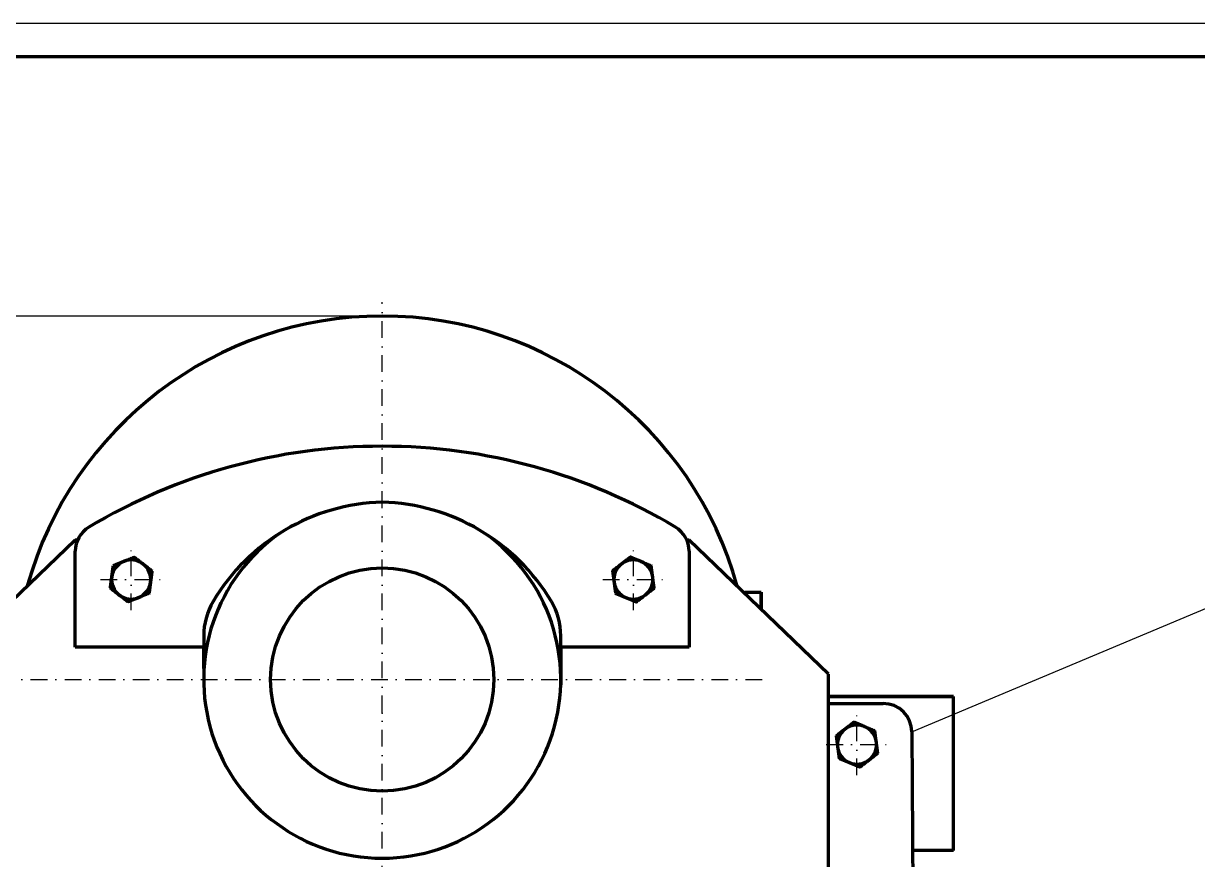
# Model space of a CAD drawing. Header units: inches. Extents: x -122986 to 27550, y -4965 to 6170.
# Drawn here: x 2784.7 to 2995.1, y 1090.5 to 1240.2 of the extents above; entities that cross this region are included whole.
import ezdxf

# ---------------------------------------------------------------- set-up
doc = ezdxf.new("R2010")
doc.units = ezdxf.units.IN
doc.header["$LTSCALE"] = 2
doc.header["$MEASUREMENT"] = 0
doc.linetypes.add('DASHDOT', pattern=[1, 0.5, -0.25, 0, -0.25])
for name, color, linetype, lineweight in [('1 mãnh', 7, 'Continuous', 5), ('1 Đường Tâm', 50, 'DASHDOT', 9), ('1 Đậm', 7, 'Continuous', 50)]:
    doc.layers.add(name, color=color, linetype=linetype, lineweight=lineweight)
doc.styles.add('tinh', font='arial.ttf')
doc.dimstyles.new('Tịnh', dxfattribs={"dimtxt": 0.3, "dimasz": 1.5, "dimexe": 1, "dimexo": 0.0625, "dimgap": 0.4, "dimtad": 1, "dimtoh": 1, "dimzin": 0, "dimdsep": 46, "dimtxsty": 'tinh', "dimcen": 0.09, "dimclrd": 256, "dimclre": 256, "dimclrt": 4, "dimadec": 0, "dimazin": 0, "dimtfac": 1, "dimtofl": 0, "dimtmove": 0, "dimatfit": 3, "dimfxl": 1, "dimtfillclr": 4, "dimtolj": 1, "dimtzin": 0, "dimlwd": -1, "dimlwe": -1, "dimarcsym": 0})

# ---------------------------------------------------------------- blocks, each defined once
blk = doc.blocks.new('*D224')
at = {"layer": '1 mãnh', "ltscale": 15, "transparency": 16777216}
for p, q in [((2848.91, 1187.81), (2692.15, 1187.81)), ((2693.15, 1182.81), (2693.15, 922.68)), ((2720.09, 917.68), (2692.15, 917.68))]:
    blk.add_line(p, q, dxfattribs=at)
for points in [[(2692.32, 1182.81), (2693.99, 1182.81), (2693.15, 1187.81)], [(2692.32, 922.68), (2693.99, 922.68), (2693.15, 917.68)]]:
    blk.add_solid(points, dxfattribs=at)
at = {"layer": 'Defpoints', "color": 0, "ltscale": 15, "transparency": 16777216}
for p in [(2848.97, 1187.81), (2693.15, 917.68), (2720.15, 917.68)]:
    blk.add_point(p, dxfattribs=at)
at = {"layer": '1 mãnh', "color": 4, "ltscale": 15, "transparency": 16777216, "insert": (2689.1, 1050.68), "char_height": 3, "attachment_point": 5, "rotation": 90, "style": 'tinh'}
blk.add_mtext('\\A1;{\\H1.6667x;270}', dxfattribs=at)

msp = doc.modelspace()

# ---------------------------------------------------------------- linework, layer by layer
at = {"layer": '1 mãnh', "lineweight": 13, "ltscale": 15}
msp.add_line((2943.885, 1113.316), (3067.291, 1165.222), dxfattribs=at)
at = {"layer": '1 mãnh', "ltscale": 15}
msp.add_line((2848.974, 1122.691), (2848.974, 1122.691), dxfattribs=at)
msp.add_lwpolyline([(2096.626, 399.211), (3285.626, 399.211), (3285.626, 1240.211), (2096.626, 1240.211)], close=True, dxfattribs=at)
at = {"layer": '1 Đường Tâm', "lineweight": 9, "ltscale": 3}
for p, q in [((2848.974, 927.713), (2848.974, 1190.285)), ((2803.981, 1135.112), (2803.981, 1146.112)), ((2893.98, 1135.112), (2893.98, 1146.112)), ((2798.481, 1140.612), (2809.481, 1140.612)), ((2888.48, 1140.612), (2899.48, 1140.612)), ((2779.868, 1122.691), (2918.08, 1122.691)), ((2934.056, 1105.543), (2934.056, 1116.543)), ((2928.556, 1111.043), (2939.556, 1111.043))]:
    msp.add_line(p, q, dxfattribs=at)
msp.add_point((2848.974, 1116.679), dxfattribs=at)
msp.add_point((2848.974, 1116.679), dxfattribs=at)
at = {"layer": '1 Đậm', "lineweight": 50}
for p, q in [((2793.974, 1147.679), (2768.974, 1123.679)), ((2794.386, 1147.679), (2793.974, 1147.679)), ((2903.974, 1147.679), (2903.562, 1147.679)), ((2928.974, 1123.679), (2903.974, 1147.679)), ((2793.974, 1128.481), (2793.974, 1145.691)), ((2903.974, 1145.691), (2903.974, 1128.481)), ((2913.95, 1138.346), (2916.904, 1138.346)), ((2913.95, 1138.102), (2913.95, 1138.346)), ((2916.904, 1138.346), (2916.904, 1135.266)), ((2916.904, 1135.266), (2916.904, 1138.346)), ((2816.974, 1130.527), (2816.974, 1128.481)), ((2880.974, 1128.481), (2880.974, 1130.527)), ((2816.974, 1128.481), (2793.974, 1128.481)), ((2816.974, 1124.691), (2816.974, 1128.481)), ((2880.974, 1128.481), (2880.974, 1124.691)), ((2903.974, 1128.481), (2880.974, 1128.481)), ((2928.974, 1007.679), (2928.974, 1123.679)), ((2928.974, 1119.634), (2951.374, 1119.634)), ((2951.374, 1119.634), (2928.974, 1119.634)), ((2951.374, 1092.058), (2951.374, 1119.634)), ((2951.374, 1092.058), (2951.374, 1119.634)), ((2928.974, 1118.414), (2938.753, 1118.414)), ((2943.885, 1113.316), (2944.291, 1057.858)), ((2951.374, 1092.058), (2944.041, 1092.054))]:
    msp.add_line(p, q, dxfattribs=at)
at = {"layer": '1 Đậm', "ltscale": 15}
for p, q in [((2816.974, 1124.691), (2816.974, 1121.749)), ((2880.974, 1124.691), (2880.974, 1121.749))]:
    msp.add_line(p, q, dxfattribs=at)
at = {"layer": '1 Đậm', "ltscale": 0.2}
msp.add_lwpolyline([(2122.626, 404.211), (3280.626, 404.211), (3280.626, 1234.211), (2122.626, 1234.211)], close=True, dxfattribs=at)
at = {"layer": '1 Đậm', "lineweight": 50}
for points in [[(2802.644, 1143.847), (2802.682, 1143.862), (2802.72, 1143.878), (2802.758, 1143.893), (2802.796, 1143.909), (2802.834, 1143.925), (2802.871, 1143.94), (2802.909, 1143.956), (2802.947, 1143.971), (2802.985, 1143.987), (2803.022, 1144.003), (2803.06, 1144.018), (2803.098, 1144.034), (2803.135, 1144.049), (2803.173, 1144.065), (2803.21, 1144.08), (2803.248, 1144.096), (2803.286, 1144.111), (2803.323, 1144.127), (2803.361, 1144.142), (2803.398, 1144.158), (2803.436, 1144.173), (2803.473, 1144.189), (2803.511, 1144.204), (2803.548, 1144.22), (2803.585, 1144.235), (2803.623, 1144.251), (2803.66, 1144.266), (2803.698, 1144.282), (2803.735, 1144.297), (2803.772, 1144.312), (2803.81, 1144.328), (2803.847, 1144.343), (2803.884, 1144.359), (2803.922, 1144.374), (2803.959, 1144.39), (2803.996, 1144.405), (2804.033, 1144.42), (2804.07, 1144.436), (2804.108, 1144.451), (2804.145, 1144.466), (2804.182, 1144.482), (2804.219, 1144.497), (2804.256, 1144.512), (2804.292, 1144.527), (2804.329, 1144.543), (2804.366, 1144.558), (2804.402, 1144.573), (2804.439, 1144.588), (2804.476, 1144.603), (2804.512, 1144.618)], [(2804.512, 1144.618), (2804.544, 1144.594), (2804.575, 1144.57), (2804.606, 1144.546), (2804.638, 1144.521), (2804.67, 1144.497), (2804.701, 1144.473), (2804.733, 1144.449), (2804.764, 1144.424), (2804.796, 1144.4), (2804.828, 1144.376), (2804.859, 1144.351), (2804.891, 1144.327), (2804.923, 1144.303), (2804.954, 1144.278), (2804.986, 1144.254), (2805.018, 1144.229), (2805.05, 1144.205), (2805.081, 1144.18), (2805.113, 1144.156), (2805.145, 1144.131), (2805.177, 1144.107), (2805.209, 1144.082), (2805.241, 1144.058), (2805.273, 1144.033), (2805.305, 1144.009), (2805.337, 1143.984), (2805.369, 1143.959), (2805.401, 1143.935), (2805.433, 1143.91), (2805.465, 1143.885), (2805.497, 1143.861), (2805.53, 1143.836), (2805.562, 1143.811), (2805.594, 1143.786), (2805.626, 1143.762), (2805.659, 1143.737), (2805.691, 1143.712), (2805.723, 1143.687), (2805.756, 1143.662), (2805.788, 1143.637), (2805.821, 1143.612), (2805.853, 1143.587), (2805.886, 1143.562), (2805.918, 1143.537), (2805.951, 1143.512), (2805.983, 1143.487), (2806.016, 1143.462), (2806.049, 1143.437), (2806.081, 1143.412), (2806.114, 1143.387)], [(2893.449, 1144.618), (2893.417, 1144.594), (2893.386, 1144.57), (2893.354, 1144.546), (2893.323, 1144.521), (2893.291, 1144.497), (2893.26, 1144.473), (2893.228, 1144.449), (2893.197, 1144.424), (2893.165, 1144.4), (2893.133, 1144.376), (2893.102, 1144.351), (2893.07, 1144.327), (2893.038, 1144.303), (2893.007, 1144.278), (2892.975, 1144.254), (2892.943, 1144.229), (2892.911, 1144.205), (2892.879, 1144.18), (2892.848, 1144.156), (2892.816, 1144.131), (2892.784, 1144.107), (2892.752, 1144.082), (2892.72, 1144.058), (2892.688, 1144.033), (2892.656, 1144.009), (2892.624, 1143.984), (2892.592, 1143.959), (2892.56, 1143.935), (2892.528, 1143.91), (2892.496, 1143.885), (2892.463, 1143.861), (2892.431, 1143.836), (2892.399, 1143.811), (2892.367, 1143.786), (2892.334, 1143.762), (2892.302, 1143.737), (2892.27, 1143.712), (2892.237, 1143.687), (2892.205, 1143.662), (2892.173, 1143.637), (2892.14, 1143.612), (2892.108, 1143.587), (2892.075, 1143.562), (2892.043, 1143.537), (2892.01, 1143.512), (2891.977, 1143.487), (2891.945, 1143.462), (2891.912, 1143.437), (2891.879, 1143.412), (2891.847, 1143.387)], [(2895.316, 1143.847), (2895.278, 1143.862), (2895.241, 1143.878), (2895.203, 1143.893), (2895.165, 1143.909), (2895.127, 1143.925), (2895.089, 1143.94), (2895.052, 1143.956), (2895.014, 1143.971), (2894.976, 1143.987), (2894.939, 1144.003), (2894.901, 1144.018), (2894.863, 1144.034), (2894.826, 1144.049), (2894.788, 1144.065), (2894.75, 1144.08), (2894.713, 1144.096), (2894.675, 1144.111), (2894.638, 1144.127), (2894.6, 1144.142), (2894.563, 1144.158), (2894.525, 1144.173), (2894.488, 1144.189), (2894.45, 1144.204), (2894.413, 1144.22), (2894.375, 1144.235), (2894.338, 1144.251), (2894.301, 1144.266), (2894.263, 1144.282), (2894.226, 1144.297), (2894.189, 1144.312), (2894.151, 1144.328), (2894.114, 1144.343), (2894.077, 1144.359), (2894.039, 1144.374), (2894.002, 1144.39), (2893.965, 1144.405), (2893.928, 1144.42), (2893.89, 1144.436), (2893.853, 1144.451), (2893.816, 1144.466), (2893.779, 1144.482), (2893.742, 1144.497), (2893.705, 1144.512), (2893.668, 1144.527), (2893.632, 1144.543), (2893.595, 1144.558), (2893.558, 1144.573), (2893.522, 1144.588), (2893.485, 1144.603), (2893.449, 1144.618)], [(2800.511, 1141.072), (2800.517, 1141.113), (2800.522, 1141.153), (2800.528, 1141.194), (2800.533, 1141.235), (2800.538, 1141.276), (2800.544, 1141.317), (2800.549, 1141.358), (2800.555, 1141.399), (2800.56, 1141.439), (2800.565, 1141.48), (2800.571, 1141.521), (2800.576, 1141.561), (2800.582, 1141.602), (2800.587, 1141.642), (2800.592, 1141.683), (2800.598, 1141.723), (2800.603, 1141.763), (2800.608, 1141.804), (2800.614, 1141.844), (2800.619, 1141.884), (2800.624, 1141.924), (2800.63, 1141.965), (2800.635, 1142.005), (2800.64, 1142.045), (2800.646, 1142.085), (2800.651, 1142.125), (2800.656, 1142.165), (2800.662, 1142.205), (2800.667, 1142.245), (2800.672, 1142.285), (2800.677, 1142.324), (2800.683, 1142.364), (2800.688, 1142.404), (2800.693, 1142.444), (2800.698, 1142.483), (2800.704, 1142.523), (2800.709, 1142.563), (2800.714, 1142.602), (2800.719, 1142.642), (2800.725, 1142.681), (2800.73, 1142.721), (2800.735, 1142.76), (2800.74, 1142.8), (2800.746, 1142.839), (2800.751, 1142.878), (2800.756, 1142.918), (2800.761, 1142.957), (2800.766, 1142.996), (2800.772, 1143.036), (2800.777, 1143.075)], [(2802.644, 1143.847), (2802.607, 1143.831), (2802.569, 1143.815), (2802.531, 1143.8), (2802.493, 1143.784), (2802.455, 1143.768), (2802.417, 1143.752), (2802.379, 1143.737), (2802.341, 1143.721), (2802.303, 1143.705), (2802.265, 1143.69), (2802.226, 1143.674), (2802.188, 1143.658), (2802.15, 1143.642), (2802.112, 1143.627), (2802.074, 1143.611), (2802.036, 1143.595), (2801.998, 1143.579), (2801.96, 1143.564), (2801.922, 1143.548), (2801.885, 1143.533), (2801.847, 1143.517), (2801.809, 1143.501), (2801.772, 1143.486), (2801.734, 1143.47), (2801.697, 1143.455), (2801.659, 1143.439), (2801.622, 1143.424), (2801.585, 1143.409), (2801.547, 1143.393), (2801.51, 1143.378), (2801.473, 1143.363), (2801.436, 1143.347), (2801.399, 1143.332), (2801.362, 1143.317), (2801.325, 1143.301), (2801.288, 1143.286), (2801.251, 1143.271), (2801.215, 1143.256), (2801.178, 1143.241), (2801.141, 1143.225), (2801.105, 1143.21), (2801.068, 1143.195), (2801.031, 1143.18), (2800.995, 1143.165), (2800.959, 1143.15), (2800.922, 1143.135), (2800.886, 1143.12), (2800.849, 1143.105), (2800.813, 1143.09), (2800.777, 1143.075)], [(2806.114, 1143.387), (2806.147, 1143.361), (2806.179, 1143.336), (2806.212, 1143.311), (2806.245, 1143.286), (2806.278, 1143.261), (2806.31, 1143.236), (2806.343, 1143.211), (2806.375, 1143.186), (2806.408, 1143.161), (2806.441, 1143.136), (2806.473, 1143.111), (2806.506, 1143.086), (2806.538, 1143.061), (2806.57, 1143.036), (2806.603, 1143.011), (2806.635, 1142.986), (2806.667, 1142.961), (2806.7, 1142.936), (2806.732, 1142.912), (2806.764, 1142.887), (2806.796, 1142.862), (2806.828, 1142.838), (2806.86, 1142.813), (2806.892, 1142.788), (2806.844, 1142.825), (2806.956, 1142.739), (2806.988, 1142.714), (2807.02, 1142.69), (2807.052, 1142.665), (2807.084, 1142.641), (2807.116, 1142.616), (2807.148, 1142.592), (2807.18, 1142.567), (2807.211, 1142.543), (2807.243, 1142.519), (2807.275, 1142.494), (2807.306, 1142.47), (2807.338, 1142.446), (2807.37, 1142.421), (2807.401, 1142.397), (2807.433, 1142.373), (2807.464, 1142.348), (2807.496, 1142.324), (2807.528, 1142.3), (2807.559, 1142.276), (2807.59, 1142.252), (2807.622, 1142.227), (2807.653, 1142.203), (2807.685, 1142.179), (2807.716, 1142.155)], [(2891.847, 1143.387), (2891.814, 1143.361), (2891.781, 1143.336), (2891.749, 1143.311), (2891.716, 1143.286), (2891.683, 1143.261), (2891.651, 1143.236), (2891.618, 1143.211), (2891.585, 1143.186), (2891.553, 1143.161), (2891.52, 1143.136), (2891.488, 1143.111), (2891.455, 1143.086), (2891.423, 1143.061), (2891.39, 1143.036), (2891.358, 1143.011), (2891.326, 1142.986), (2891.294, 1142.961), (2891.261, 1142.936), (2891.229, 1142.912), (2891.197, 1142.887), (2891.165, 1142.862), (2891.133, 1142.838), (2891.101, 1142.813), (2891.068, 1142.788), (2891.117, 1142.825), (2891.004, 1142.739), (2890.972, 1142.714), (2890.941, 1142.69), (2890.909, 1142.665), (2890.877, 1142.641), (2890.845, 1142.616), (2890.813, 1142.592), (2890.781, 1142.567), (2890.75, 1142.543), (2890.718, 1142.519), (2890.686, 1142.494), (2890.654, 1142.47), (2890.623, 1142.446), (2890.591, 1142.421), (2890.559, 1142.397), (2890.528, 1142.373), (2890.496, 1142.348), (2890.465, 1142.324), (2890.433, 1142.3), (2890.402, 1142.276), (2890.37, 1142.252), (2890.339, 1142.227), (2890.307, 1142.203), (2890.276, 1142.179), (2890.245, 1142.155)], [(2895.316, 1143.847), (2895.354, 1143.831), (2895.392, 1143.815), (2895.43, 1143.8), (2895.468, 1143.784), (2895.506, 1143.768), (2895.544, 1143.752), (2895.582, 1143.737), (2895.62, 1143.721), (2895.658, 1143.705), (2895.696, 1143.69), (2895.734, 1143.674), (2895.772, 1143.658), (2895.811, 1143.642), (2895.849, 1143.627), (2895.887, 1143.611), (2895.925, 1143.595), (2895.963, 1143.579), (2896.001, 1143.564), (2896.038, 1143.548), (2896.076, 1143.533), (2896.114, 1143.517), (2896.152, 1143.501), (2896.189, 1143.486), (2896.227, 1143.47), (2896.264, 1143.455), (2896.302, 1143.439), (2896.339, 1143.424), (2896.376, 1143.409), (2896.413, 1143.393), (2896.451, 1143.378), (2896.488, 1143.363), (2896.525, 1143.347), (2896.562, 1143.332), (2896.599, 1143.317), (2896.636, 1143.301), (2896.673, 1143.286), (2896.709, 1143.271), (2896.746, 1143.256), (2896.783, 1143.241), (2896.82, 1143.225), (2896.856, 1143.21), (2896.893, 1143.195), (2896.929, 1143.18), (2896.966, 1143.165), (2897.002, 1143.15), (2897.039, 1143.135), (2897.075, 1143.12), (2897.111, 1143.105), (2897.148, 1143.09), (2897.184, 1143.075)], [(2897.45, 1141.072), (2897.444, 1141.113), (2897.439, 1141.153), (2897.433, 1141.194), (2897.428, 1141.235), (2897.422, 1141.276), (2897.417, 1141.317), (2897.412, 1141.358), (2897.406, 1141.399), (2897.401, 1141.439), (2897.395, 1141.48), (2897.39, 1141.521), (2897.385, 1141.561), (2897.379, 1141.602), (2897.374, 1141.642), (2897.369, 1141.683), (2897.363, 1141.723), (2897.358, 1141.763), (2897.352, 1141.804), (2897.347, 1141.844), (2897.342, 1141.884), (2897.336, 1141.924), (2897.331, 1141.965), (2897.326, 1142.005), (2897.321, 1142.045), (2897.315, 1142.085), (2897.31, 1142.125), (2897.305, 1142.165), (2897.299, 1142.205), (2897.294, 1142.245), (2897.289, 1142.285), (2897.283, 1142.324), (2897.278, 1142.364), (2897.273, 1142.404), (2897.268, 1142.444), (2897.262, 1142.483), (2897.257, 1142.523), (2897.252, 1142.563), (2897.247, 1142.602), (2897.241, 1142.642), (2897.236, 1142.681), (2897.231, 1142.721), (2897.226, 1142.76), (2897.22, 1142.8), (2897.215, 1142.839), (2897.21, 1142.878), (2897.205, 1142.918), (2897.2, 1142.957), (2897.194, 1142.996), (2897.189, 1143.036), (2897.184, 1143.075)], [(2800.246, 1139.068), (2800.251, 1139.108), (2800.256, 1139.147), (2800.261, 1139.187), (2800.267, 1139.226), (2800.272, 1139.265), (2800.277, 1139.305), (2800.282, 1139.344), (2800.288, 1139.384), (2800.293, 1139.423), (2800.298, 1139.463), (2800.303, 1139.503), (2800.309, 1139.542), (2800.314, 1139.582), (2800.319, 1139.621), (2800.324, 1139.661), (2800.33, 1139.701), (2800.335, 1139.741), (2800.34, 1139.78), (2800.345, 1139.82), (2800.351, 1139.86), (2800.356, 1139.9), (2800.361, 1139.94), (2800.367, 1139.98), (2800.372, 1140.02), (2800.377, 1140.06), (2800.382, 1140.1), (2800.388, 1140.14), (2800.393, 1140.18), (2800.398, 1140.22), (2800.404, 1140.26), (2800.409, 1140.301), (2800.414, 1140.341), (2800.42, 1140.381), (2800.425, 1140.421), (2800.43, 1140.462), (2800.436, 1140.502), (2800.441, 1140.543), (2800.447, 1140.583), (2800.452, 1140.624), (2800.457, 1140.664), (2800.463, 1140.705), (2800.468, 1140.745), (2800.473, 1140.786), (2800.479, 1140.827), (2800.484, 1140.867), (2800.49, 1140.908), (2800.495, 1140.949), (2800.5, 1140.99), (2800.506, 1141.031), (2800.511, 1141.072)], [(2807.716, 1142.155), (2807.711, 1142.116), (2807.706, 1142.076), (2807.7, 1142.037), (2807.695, 1141.997), (2807.69, 1141.958), (2807.685, 1141.919), (2807.68, 1141.879), (2807.674, 1141.84), (2807.669, 1141.8), (2807.664, 1141.76), (2807.659, 1141.721), (2807.653, 1141.681), (2807.648, 1141.642), (2807.643, 1141.602), (2807.638, 1141.562), (2807.632, 1141.523), (2807.627, 1141.483), (2807.622, 1141.443), (2807.616, 1141.403), (2807.611, 1141.363), (2807.606, 1141.323), (2807.601, 1141.284), (2807.595, 1141.244), (2807.59, 1141.204), (2807.585, 1141.164), (2807.579, 1141.124), (2807.574, 1141.083), (2807.569, 1141.043), (2807.563, 1141.003), (2807.558, 1140.963), (2807.553, 1140.923), (2807.547, 1140.883), (2807.542, 1140.842), (2807.537, 1140.802), (2807.531, 1140.762), (2807.526, 1140.721), (2807.521, 1140.681), (2807.515, 1140.64), (2807.51, 1140.6), (2807.505, 1140.559), (2807.499, 1140.519), (2807.494, 1140.478), (2807.488, 1140.437), (2807.483, 1140.397), (2807.478, 1140.356), (2807.472, 1140.315), (2807.467, 1140.274), (2807.461, 1140.234), (2807.456, 1140.193), (2807.451, 1140.152)], [(2890.245, 1142.155), (2890.25, 1142.116), (2890.255, 1142.076), (2890.26, 1142.037), (2890.266, 1141.997), (2890.271, 1141.958), (2890.276, 1141.919), (2890.281, 1141.879), (2890.286, 1141.84), (2890.292, 1141.8), (2890.297, 1141.76), (2890.302, 1141.721), (2890.307, 1141.681), (2890.313, 1141.642), (2890.318, 1141.602), (2890.323, 1141.562), (2890.328, 1141.523), (2890.334, 1141.483), (2890.339, 1141.443), (2890.344, 1141.403), (2890.35, 1141.363), (2890.355, 1141.323), (2890.36, 1141.284), (2890.365, 1141.244), (2890.371, 1141.204), (2890.376, 1141.164), (2890.381, 1141.124), (2890.387, 1141.083), (2890.392, 1141.043), (2890.397, 1141.003), (2890.403, 1140.963), (2890.408, 1140.923), (2890.413, 1140.883), (2890.419, 1140.842), (2890.424, 1140.802), (2890.429, 1140.762), (2890.435, 1140.721), (2890.44, 1140.681), (2890.445, 1140.64), (2890.451, 1140.6), (2890.456, 1140.559), (2890.462, 1140.519), (2890.467, 1140.478), (2890.472, 1140.437), (2890.478, 1140.397), (2890.483, 1140.356), (2890.489, 1140.315), (2890.494, 1140.274), (2890.499, 1140.234), (2890.505, 1140.193), (2890.51, 1140.152)], [(2897.715, 1139.068), (2897.71, 1139.108), (2897.705, 1139.147), (2897.699, 1139.187), (2897.694, 1139.226), (2897.689, 1139.265), (2897.684, 1139.305), (2897.679, 1139.344), (2897.673, 1139.384), (2897.668, 1139.423), (2897.663, 1139.463), (2897.658, 1139.503), (2897.652, 1139.542), (2897.647, 1139.582), (2897.642, 1139.621), (2897.637, 1139.661), (2897.631, 1139.701), (2897.626, 1139.741), (2897.621, 1139.78), (2897.615, 1139.82), (2897.61, 1139.86), (2897.605, 1139.9), (2897.6, 1139.94), (2897.594, 1139.98), (2897.589, 1140.02), (2897.584, 1140.06), (2897.578, 1140.1), (2897.573, 1140.14), (2897.568, 1140.18), (2897.562, 1140.22), (2897.557, 1140.26), (2897.552, 1140.301), (2897.546, 1140.341), (2897.541, 1140.381), (2897.536, 1140.421), (2897.53, 1140.462), (2897.525, 1140.502), (2897.52, 1140.543), (2897.514, 1140.583), (2897.509, 1140.624), (2897.504, 1140.664), (2897.498, 1140.705), (2897.493, 1140.745), (2897.487, 1140.786), (2897.482, 1140.827), (2897.477, 1140.867), (2897.471, 1140.908), (2897.466, 1140.949), (2897.46, 1140.99), (2897.455, 1141.031), (2897.45, 1141.072)], [(2801.848, 1137.837), (2801.815, 1137.862), (2801.782, 1137.887), (2801.75, 1137.912), (2801.717, 1137.937), (2801.684, 1137.963), (2801.652, 1137.988), (2801.619, 1138.013), (2801.586, 1138.038), (2801.554, 1138.063), (2801.521, 1138.088), (2801.489, 1138.113), (2801.456, 1138.138), (2801.424, 1138.163), (2801.392, 1138.188), (2801.359, 1138.212), (2801.327, 1138.237), (2801.295, 1138.262), (2801.262, 1138.287), (2801.23, 1138.312), (2801.198, 1138.336), (2801.166, 1138.361), (2801.134, 1138.386), (2801.102, 1138.411), (2801.07, 1138.435), (2801.038, 1138.46), (2801.006, 1138.484), (2800.974, 1138.509), (2800.942, 1138.534), (2800.91, 1138.558), (2800.878, 1138.583), (2800.846, 1138.607), (2800.814, 1138.632), (2800.782, 1138.656), (2800.751, 1138.68), (2800.719, 1138.705), (2800.687, 1138.729), (2800.655, 1138.754), (2800.624, 1138.778), (2800.592, 1138.802), (2800.561, 1138.826), (2800.529, 1138.851), (2800.497, 1138.875), (2800.466, 1138.899), (2800.434, 1138.923), (2800.403, 1138.948), (2800.371, 1138.972), (2800.34, 1138.996), (2800.309, 1139.02), (2800.277, 1139.044), (2800.246, 1139.068)], [(2807.451, 1140.152), (2807.445, 1140.111), (2807.44, 1140.07), (2807.434, 1140.029), (2807.429, 1139.988), (2807.423, 1139.947), (2807.418, 1139.906), (2807.413, 1139.866), (2807.407, 1139.825), (2807.402, 1139.784), (2807.396, 1139.744), (2807.391, 1139.703), (2807.386, 1139.662), (2807.38, 1139.622), (2807.375, 1139.581), (2807.37, 1139.541), (2807.364, 1139.5), (2807.359, 1139.46), (2807.354, 1139.42), (2807.348, 1139.379), (2807.343, 1139.339), (2807.338, 1139.299), (2807.332, 1139.259), (2807.327, 1139.219), (2807.322, 1139.179), (2807.316, 1139.139), (2807.311, 1139.099), (2807.306, 1139.059), (2807.3, 1139.019), (2807.295, 1138.979), (2807.29, 1138.939), (2807.285, 1138.899), (2807.279, 1138.859), (2807.274, 1138.82), (2807.269, 1138.78), (2807.263, 1138.74), (2807.258, 1138.7), (2807.253, 1138.661), (2807.248, 1138.621), (2807.242, 1138.582), (2807.237, 1138.542), (2807.232, 1138.503), (2807.227, 1138.463), (2807.221, 1138.424), (2807.216, 1138.384), (2807.211, 1138.345), (2807.206, 1138.306), (2807.201, 1138.266), (2807.195, 1138.227), (2807.19, 1138.188), (2807.185, 1138.149)], [(2890.51, 1140.152), (2890.516, 1140.111), (2890.521, 1140.07), (2890.526, 1140.029), (2890.532, 1139.988), (2890.537, 1139.947), (2890.543, 1139.906), (2890.548, 1139.866), (2890.554, 1139.825), (2890.559, 1139.784), (2890.564, 1139.744), (2890.57, 1139.703), (2890.575, 1139.662), (2890.58, 1139.622), (2890.586, 1139.581), (2890.591, 1139.541), (2890.597, 1139.5), (2890.602, 1139.46), (2890.607, 1139.42), (2890.613, 1139.379), (2890.618, 1139.339), (2890.623, 1139.299), (2890.629, 1139.259), (2890.634, 1139.219), (2890.639, 1139.179), (2890.645, 1139.139), (2890.65, 1139.099), (2890.655, 1139.059), (2890.66, 1139.019), (2890.666, 1138.979), (2890.671, 1138.939), (2890.676, 1138.899), (2890.682, 1138.859), (2890.687, 1138.82), (2890.692, 1138.78), (2890.697, 1138.74), (2890.703, 1138.7), (2890.708, 1138.661), (2890.713, 1138.621), (2890.718, 1138.582), (2890.724, 1138.542), (2890.729, 1138.503), (2890.734, 1138.463), (2890.739, 1138.424), (2890.745, 1138.384), (2890.75, 1138.345), (2890.755, 1138.306), (2890.76, 1138.266), (2890.765, 1138.227), (2890.771, 1138.188), (2890.776, 1138.149)], [(2896.113, 1137.837), (2896.146, 1137.862), (2896.178, 1137.887), (2896.211, 1137.912), (2896.244, 1137.937), (2896.277, 1137.963), (2896.309, 1137.988), (2896.342, 1138.013), (2896.374, 1138.038), (2896.407, 1138.063), (2896.439, 1138.088), (2896.472, 1138.113), (2896.504, 1138.138), (2896.537, 1138.163), (2896.569, 1138.188), (2896.602, 1138.212), (2896.634, 1138.237), (2896.666, 1138.262), (2896.698, 1138.287), (2896.731, 1138.312), (2896.763, 1138.336), (2896.795, 1138.361), (2896.827, 1138.386), (2896.859, 1138.411), (2896.891, 1138.435), (2896.923, 1138.46), (2896.955, 1138.484), (2896.987, 1138.509), (2897.019, 1138.534), (2897.051, 1138.558), (2897.083, 1138.583), (2897.115, 1138.607), (2897.147, 1138.632), (2897.178, 1138.656), (2897.21, 1138.68), (2897.242, 1138.705), (2897.274, 1138.729), (2897.305, 1138.754), (2897.337, 1138.778), (2897.369, 1138.802), (2897.4, 1138.826), (2897.432, 1138.851), (2897.463, 1138.875), (2897.495, 1138.899), (2897.526, 1138.923), (2897.558, 1138.948), (2897.589, 1138.972), (2897.621, 1138.996), (2897.652, 1139.02), (2897.684, 1139.044), (2897.715, 1139.068)], [(2803.45, 1136.605), (2803.418, 1136.63), (2803.387, 1136.654), (2803.355, 1136.678), (2803.324, 1136.702), (2803.292, 1136.726), (2803.261, 1136.751), (2803.229, 1136.775), (2803.198, 1136.799), (2803.166, 1136.824), (2803.134, 1136.848), (2803.103, 1136.872), (2803.071, 1136.897), (2803.039, 1136.921), (2803.008, 1136.945), (2802.976, 1136.97), (2802.944, 1136.994), (2802.912, 1137.019), (2802.88, 1137.043), (2802.849, 1137.068), (2802.817, 1137.092), (2802.785, 1137.117), (2802.753, 1137.141), (2802.721, 1137.166), (2802.689, 1137.19), (2802.657, 1137.215), (2802.625, 1137.239), (2802.593, 1137.264), (2802.561, 1137.289), (2802.529, 1137.313), (2802.497, 1137.338), (2802.464, 1137.363), (2802.432, 1137.388), (2802.4, 1137.412), (2802.368, 1137.437), (2802.336, 1137.462), (2802.303, 1137.487), (2802.271, 1137.512), (2802.239, 1137.537), (2802.206, 1137.561), (2802.174, 1137.586), (2802.141, 1137.611), (2802.109, 1137.636), (2802.076, 1137.661), (2802.044, 1137.686), (2802.011, 1137.711), (2801.979, 1137.736), (2801.946, 1137.761), (2801.913, 1137.787), (2801.88, 1137.812), (2801.848, 1137.837)], [(2805.317, 1137.377), (2805.28, 1137.361), (2805.242, 1137.346), (2805.204, 1137.33), (2805.166, 1137.314), (2805.128, 1137.299), (2805.09, 1137.283), (2805.052, 1137.267), (2805.014, 1137.251), (2804.976, 1137.236), (2804.937, 1137.22), (2804.899, 1137.204), (2804.861, 1137.188), (2804.823, 1137.173), (2804.785, 1137.157), (2804.747, 1137.141), (2804.709, 1137.126), (2804.671, 1137.11), (2804.633, 1137.094), (2804.595, 1137.079), (2804.558, 1137.063), (2804.52, 1137.047), (2804.482, 1137.032), (2804.445, 1137.016), (2804.407, 1137.001), (2804.37, 1136.985), (2804.332, 1136.97), (2804.295, 1136.954), (2804.258, 1136.939), (2804.22, 1136.924), (2804.183, 1136.908), (2804.146, 1136.893), (2804.109, 1136.878), (2804.072, 1136.862), (2804.035, 1136.847), (2803.998, 1136.832), (2803.961, 1136.817), (2803.924, 1136.801), (2803.888, 1136.786), (2803.851, 1136.771), (2803.814, 1136.756), (2803.778, 1136.741), (2803.741, 1136.726), (2803.704, 1136.711), (2803.668, 1136.695), (2803.631, 1136.68), (2803.595, 1136.665), (2803.559, 1136.65), (2803.522, 1136.635), (2803.486, 1136.62), (2803.45, 1136.605)], [(2807.185, 1138.149), (2807.149, 1138.133), (2807.112, 1138.118), (2807.075, 1138.103), (2807.039, 1138.088), (2807.002, 1138.073), (2806.965, 1138.058), (2806.928, 1138.043), (2806.892, 1138.027), (2806.855, 1138.012), (2806.818, 1137.997), (2806.781, 1137.981), (2806.743, 1137.966), (2806.706, 1137.951), (2806.669, 1137.935), (2806.632, 1137.92), (2806.594, 1137.905), (2806.557, 1137.889), (2806.52, 1137.874), (2806.483, 1137.858), (2806.445, 1137.843), (2806.408, 1137.827), (2806.371, 1137.812), (2806.333, 1137.797), (2806.296, 1137.781), (2806.258, 1137.766), (2806.221, 1137.75), (2806.183, 1137.735), (2806.146, 1137.719), (2806.109, 1137.704), (2806.071, 1137.688), (2806.034, 1137.673), (2805.996, 1137.657), (2805.958, 1137.642), (2805.921, 1137.626), (2805.883, 1137.611), (2805.846, 1137.595), (2805.808, 1137.58), (2805.77, 1137.564), (2805.733, 1137.549), (2805.695, 1137.533), (2805.657, 1137.517), (2805.62, 1137.502), (2805.582, 1137.486), (2805.544, 1137.471), (2805.507, 1137.455), (2805.469, 1137.439), (2805.431, 1137.424), (2805.393, 1137.408), (2805.355, 1137.393), (2805.317, 1137.377)], [(2890.776, 1138.149), (2890.812, 1138.133), (2890.849, 1138.118), (2890.885, 1138.103), (2890.922, 1138.088), (2890.959, 1138.073), (2890.995, 1138.058), (2891.032, 1138.043), (2891.069, 1138.027), (2891.106, 1138.012), (2891.143, 1137.997), (2891.18, 1137.981), (2891.217, 1137.966), (2891.255, 1137.951), (2891.292, 1137.935), (2891.329, 1137.92), (2891.366, 1137.905), (2891.404, 1137.889), (2891.441, 1137.874), (2891.478, 1137.858), (2891.516, 1137.843), (2891.553, 1137.827), (2891.59, 1137.812), (2891.628, 1137.797), (2891.665, 1137.781), (2891.702, 1137.766), (2891.74, 1137.75), (2891.777, 1137.735), (2891.815, 1137.719), (2891.852, 1137.704), (2891.89, 1137.688), (2891.927, 1137.673), (2891.965, 1137.657), (2892.002, 1137.642), (2892.04, 1137.626), (2892.077, 1137.611), (2892.115, 1137.595), (2892.153, 1137.58), (2892.19, 1137.564), (2892.228, 1137.549), (2892.266, 1137.533), (2892.303, 1137.517), (2892.341, 1137.502), (2892.379, 1137.486), (2892.417, 1137.471), (2892.454, 1137.455), (2892.492, 1137.439), (2892.53, 1137.424), (2892.568, 1137.408), (2892.606, 1137.393), (2892.643, 1137.377)], [(2892.643, 1137.377), (2892.681, 1137.361), (2892.719, 1137.346), (2892.757, 1137.33), (2892.795, 1137.314), (2892.833, 1137.299), (2892.871, 1137.283), (2892.909, 1137.267), (2892.947, 1137.251), (2892.985, 1137.236), (2893.023, 1137.22), (2893.061, 1137.204), (2893.1, 1137.188), (2893.138, 1137.173), (2893.176, 1137.157), (2893.214, 1137.141), (2893.252, 1137.126), (2893.29, 1137.11), (2893.328, 1137.094), (2893.366, 1137.079), (2893.403, 1137.063), (2893.441, 1137.047), (2893.479, 1137.032), (2893.516, 1137.016), (2893.554, 1137.001), (2893.591, 1136.985), (2893.629, 1136.97), (2893.666, 1136.954), (2893.703, 1136.939), (2893.74, 1136.924), (2893.778, 1136.908), (2893.815, 1136.893), (2893.852, 1136.878), (2893.889, 1136.862), (2893.926, 1136.847), (2893.963, 1136.832), (2894, 1136.817), (2894.036, 1136.801), (2894.073, 1136.786), (2894.11, 1136.771), (2894.147, 1136.756), (2894.183, 1136.741), (2894.22, 1136.726), (2894.256, 1136.711), (2894.293, 1136.695), (2894.329, 1136.68), (2894.366, 1136.665), (2894.402, 1136.65), (2894.438, 1136.635), (2894.475, 1136.62), (2894.511, 1136.605)], [(2894.511, 1136.605), (2894.542, 1136.63), (2894.574, 1136.654), (2894.605, 1136.678), (2894.637, 1136.702), (2894.668, 1136.726), (2894.7, 1136.751), (2894.732, 1136.775), (2894.763, 1136.799), (2894.795, 1136.824), (2894.826, 1136.848), (2894.858, 1136.872), (2894.89, 1136.897), (2894.922, 1136.921), (2894.953, 1136.945), (2894.985, 1136.97), (2895.017, 1136.994), (2895.049, 1137.019), (2895.08, 1137.043), (2895.112, 1137.068), (2895.144, 1137.092), (2895.176, 1137.117), (2895.208, 1137.141), (2895.24, 1137.166), (2895.272, 1137.19), (2895.304, 1137.215), (2895.336, 1137.239), (2895.368, 1137.264), (2895.4, 1137.289), (2895.432, 1137.313), (2895.464, 1137.338), (2895.496, 1137.363), (2895.529, 1137.388), (2895.561, 1137.412), (2895.593, 1137.437), (2895.625, 1137.462), (2895.658, 1137.487), (2895.69, 1137.512), (2895.722, 1137.537), (2895.755, 1137.561), (2895.787, 1137.586), (2895.82, 1137.611), (2895.852, 1137.636), (2895.885, 1137.661), (2895.917, 1137.686), (2895.95, 1137.711), (2895.982, 1137.736), (2896.015, 1137.761), (2896.048, 1137.787), (2896.08, 1137.812), (2896.113, 1137.837)], [(2931.923, 1113.817), (2931.891, 1113.792), (2931.858, 1113.767), (2931.825, 1113.742), (2931.793, 1113.717), (2931.76, 1113.692), (2931.727, 1113.667), (2931.695, 1113.642), (2931.662, 1113.617), (2931.629, 1113.592), (2931.597, 1113.567), (2931.564, 1113.542), (2931.532, 1113.517), (2931.499, 1113.492), (2931.467, 1113.467), (2931.435, 1113.442), (2931.402, 1113.417), (2931.37, 1113.392), (2931.338, 1113.367), (2931.306, 1113.343), (2931.273, 1113.318), (2931.241, 1113.293), (2931.209, 1113.269), (2931.177, 1113.244), (2931.145, 1113.219), (2931.193, 1113.256), (2931.081, 1113.17), (2931.049, 1113.145), (2931.017, 1113.121), (2930.985, 1113.096), (2930.953, 1113.072), (2930.921, 1113.047), (2930.89, 1113.023), (2930.858, 1112.998), (2930.826, 1112.974), (2930.794, 1112.95), (2930.763, 1112.925), (2930.731, 1112.901), (2930.699, 1112.877), (2930.668, 1112.852), (2930.636, 1112.828), (2930.604, 1112.804), (2930.573, 1112.779), (2930.541, 1112.755), (2930.51, 1112.731), (2930.478, 1112.707), (2930.447, 1112.682), (2930.415, 1112.658), (2930.384, 1112.634), (2930.353, 1112.61), (2930.321, 1112.586)], [(2933.525, 1115.049), (2933.494, 1115.025), (2933.462, 1115.001), (2933.431, 1114.976), (2933.399, 1114.952), (2933.368, 1114.928), (2933.336, 1114.904), (2933.305, 1114.879), (2933.273, 1114.855), (2933.242, 1114.831), (2933.21, 1114.807), (2933.178, 1114.782), (2933.147, 1114.758), (2933.115, 1114.733), (2933.083, 1114.709), (2933.051, 1114.685), (2933.02, 1114.66), (2932.988, 1114.636), (2932.956, 1114.611), (2932.924, 1114.587), (2932.892, 1114.562), (2932.86, 1114.538), (2932.828, 1114.513), (2932.796, 1114.489), (2932.765, 1114.464), (2932.733, 1114.44), (2932.701, 1114.415), (2932.668, 1114.39), (2932.636, 1114.366), (2932.604, 1114.341), (2932.572, 1114.316), (2932.54, 1114.292), (2932.508, 1114.267), (2932.476, 1114.242), (2932.443, 1114.217), (2932.411, 1114.192), (2932.379, 1114.168), (2932.346, 1114.143), (2932.314, 1114.118), (2932.282, 1114.093), (2932.249, 1114.068), (2932.217, 1114.043), (2932.184, 1114.018), (2932.152, 1113.993), (2932.119, 1113.968), (2932.087, 1113.943), (2932.054, 1113.918), (2932.021, 1113.893), (2931.989, 1113.868), (2931.956, 1113.843), (2931.923, 1113.817)], [(2935.393, 1114.277), (2935.355, 1114.293), (2935.317, 1114.309), (2935.279, 1114.324), (2935.242, 1114.34), (2935.204, 1114.356), (2935.166, 1114.371), (2935.128, 1114.387), (2935.091, 1114.402), (2935.053, 1114.418), (2935.015, 1114.434), (2934.978, 1114.449), (2934.94, 1114.465), (2934.902, 1114.48), (2934.865, 1114.496), (2934.827, 1114.511), (2934.789, 1114.527), (2934.752, 1114.542), (2934.714, 1114.558), (2934.677, 1114.573), (2934.639, 1114.589), (2934.602, 1114.604), (2934.564, 1114.62), (2934.527, 1114.635), (2934.489, 1114.651), (2934.452, 1114.666), (2934.415, 1114.682), (2934.377, 1114.697), (2934.34, 1114.713), (2934.302, 1114.728), (2934.265, 1114.743), (2934.228, 1114.759), (2934.19, 1114.774), (2934.153, 1114.79), (2934.116, 1114.805), (2934.079, 1114.82), (2934.041, 1114.836), (2934.004, 1114.851), (2933.967, 1114.867), (2933.93, 1114.882), (2933.893, 1114.897), (2933.856, 1114.913), (2933.819, 1114.928), (2933.782, 1114.943), (2933.745, 1114.958), (2933.708, 1114.973), (2933.672, 1114.989), (2933.635, 1115.004), (2933.598, 1115.019), (2933.562, 1115.034), (2933.525, 1115.049)], [(2935.393, 1114.277), (2935.431, 1114.262), (2935.469, 1114.246), (2935.507, 1114.23), (2935.545, 1114.215), (2935.583, 1114.199), (2935.621, 1114.183), (2935.659, 1114.168), (2935.697, 1114.152), (2935.735, 1114.136), (2935.773, 1114.12), (2935.811, 1114.105), (2935.849, 1114.089), (2935.887, 1114.073), (2935.925, 1114.057), (2935.963, 1114.042), (2936.001, 1114.026), (2936.039, 1114.01), (2936.077, 1113.995), (2936.115, 1113.979), (2936.153, 1113.963), (2936.191, 1113.948), (2936.228, 1113.932), (2936.266, 1113.917), (2936.303, 1113.901), (2936.341, 1113.886), (2936.378, 1113.87), (2936.415, 1113.855), (2936.453, 1113.84), (2936.49, 1113.824), (2936.527, 1113.809), (2936.564, 1113.794), (2936.601, 1113.778), (2936.638, 1113.763), (2936.675, 1113.748), (2936.712, 1113.732), (2936.749, 1113.717), (2936.786, 1113.702), (2936.823, 1113.687), (2936.859, 1113.672), (2936.896, 1113.656), (2936.933, 1113.641), (2936.969, 1113.626), (2937.006, 1113.611), (2937.042, 1113.596), (2937.079, 1113.581), (2937.115, 1113.566), (2937.152, 1113.551), (2937.188, 1113.536), (2937.224, 1113.521), (2937.261, 1113.506)], [(2937.526, 1111.503), (2937.521, 1111.543), (2937.515, 1111.584), (2937.51, 1111.625), (2937.504, 1111.666), (2937.499, 1111.707), (2937.494, 1111.748), (2937.488, 1111.789), (2937.483, 1111.829), (2937.477, 1111.87), (2937.472, 1111.911), (2937.467, 1111.951), (2937.461, 1111.992), (2937.456, 1112.033), (2937.45, 1112.073), (2937.445, 1112.114), (2937.44, 1112.154), (2937.434, 1112.194), (2937.429, 1112.235), (2937.424, 1112.275), (2937.418, 1112.315), (2937.413, 1112.355), (2937.408, 1112.396), (2937.402, 1112.436), (2937.397, 1112.476), (2937.392, 1112.516), (2937.386, 1112.556), (2937.381, 1112.596), (2937.376, 1112.636), (2937.371, 1112.676), (2937.365, 1112.715), (2937.36, 1112.755), (2937.355, 1112.795), (2937.349, 1112.835), (2937.344, 1112.875), (2937.339, 1112.914), (2937.334, 1112.954), (2937.328, 1112.994), (2937.323, 1113.033), (2937.318, 1113.073), (2937.313, 1113.112), (2937.307, 1113.152), (2937.302, 1113.191), (2937.297, 1113.231), (2937.292, 1113.27), (2937.287, 1113.309), (2937.281, 1113.349), (2937.276, 1113.388), (2937.271, 1113.427), (2937.266, 1113.467), (2937.261, 1113.506)], [(2930.321, 1112.586), (2930.326, 1112.547), (2930.332, 1112.507), (2930.337, 1112.468), (2930.342, 1112.428), (2930.347, 1112.389), (2930.353, 1112.35), (2930.358, 1112.31), (2930.363, 1112.271), (2930.368, 1112.231), (2930.374, 1112.191), (2930.379, 1112.152), (2930.384, 1112.112), (2930.389, 1112.073), (2930.395, 1112.033), (2930.4, 1111.993), (2930.405, 1111.953), (2930.41, 1111.914), (2930.416, 1111.874), (2930.421, 1111.834), (2930.426, 1111.794), (2930.431, 1111.754), (2930.437, 1111.714), (2930.442, 1111.675), (2930.447, 1111.635), (2930.453, 1111.595), (2930.458, 1111.555), (2930.463, 1111.514), (2930.469, 1111.474), (2930.474, 1111.434), (2930.479, 1111.394), (2930.485, 1111.354), (2930.49, 1111.314), (2930.495, 1111.273), (2930.501, 1111.233), (2930.506, 1111.193), (2930.511, 1111.152), (2930.517, 1111.112), (2930.522, 1111.071), (2930.527, 1111.031), (2930.533, 1110.99), (2930.538, 1110.95), (2930.544, 1110.909), (2930.549, 1110.868), (2930.554, 1110.828), (2930.56, 1110.787), (2930.565, 1110.746), (2930.571, 1110.705), (2930.576, 1110.665), (2930.581, 1110.624), (2930.587, 1110.583)], [(2937.792, 1109.499), (2937.786, 1109.539), (2937.781, 1109.578), (2937.776, 1109.618), (2937.771, 1109.657), (2937.766, 1109.696), (2937.76, 1109.736), (2937.755, 1109.775), (2937.75, 1109.815), (2937.745, 1109.854), (2937.739, 1109.894), (2937.734, 1109.933), (2937.729, 1109.973), (2937.724, 1110.013), (2937.718, 1110.052), (2937.713, 1110.092), (2937.708, 1110.132), (2937.703, 1110.172), (2937.697, 1110.211), (2937.692, 1110.251), (2937.687, 1110.291), (2937.681, 1110.331), (2937.676, 1110.371), (2937.671, 1110.411), (2937.666, 1110.451), (2937.66, 1110.491), (2937.655, 1110.531), (2937.65, 1110.571), (2937.644, 1110.611), (2937.639, 1110.651), (2937.634, 1110.691), (2937.628, 1110.732), (2937.623, 1110.772), (2937.618, 1110.812), (2937.612, 1110.852), (2937.607, 1110.893), (2937.602, 1110.933), (2937.596, 1110.974), (2937.591, 1111.014), (2937.586, 1111.055), (2937.58, 1111.095), (2937.575, 1111.136), (2937.569, 1111.176), (2937.564, 1111.217), (2937.559, 1111.258), (2937.553, 1111.298), (2937.548, 1111.339), (2937.542, 1111.38), (2937.537, 1111.421), (2937.532, 1111.462), (2937.526, 1111.503)], [(2930.587, 1110.583), (2930.592, 1110.542), (2930.598, 1110.501), (2930.603, 1110.46), (2930.608, 1110.419), (2930.614, 1110.378), (2930.619, 1110.337), (2930.625, 1110.297), (2930.63, 1110.256), (2930.636, 1110.215), (2930.641, 1110.174), (2930.646, 1110.134), (2930.652, 1110.093), (2930.657, 1110.053), (2930.662, 1110.012), (2930.668, 1109.972), (2930.673, 1109.931), (2930.679, 1109.891), (2930.684, 1109.851), (2930.689, 1109.81), (2930.695, 1109.77), (2930.7, 1109.73), (2930.705, 1109.69), (2930.711, 1109.65), (2930.716, 1109.61), (2930.721, 1109.57), (2930.726, 1109.53), (2930.732, 1109.49), (2930.737, 1109.45), (2930.742, 1109.41), (2930.748, 1109.37), (2930.753, 1109.33), (2930.758, 1109.29), (2930.763, 1109.25), (2930.769, 1109.211), (2930.774, 1109.171), (2930.779, 1109.131), (2930.784, 1109.092), (2930.79, 1109.052), (2930.795, 1109.013), (2930.8, 1108.973), (2930.805, 1108.934), (2930.811, 1108.894), (2930.816, 1108.855), (2930.821, 1108.815), (2930.826, 1108.776), (2930.832, 1108.737), (2930.837, 1108.697), (2930.842, 1108.658), (2930.847, 1108.619), (2930.852, 1108.579)], [(2936.19, 1108.268), (2936.222, 1108.293), (2936.255, 1108.318), (2936.288, 1108.343), (2936.32, 1108.368), (2936.353, 1108.394), (2936.386, 1108.419), (2936.418, 1108.444), (2936.451, 1108.469), (2936.484, 1108.494), (2936.516, 1108.519), (2936.549, 1108.544), (2936.581, 1108.569), (2936.613, 1108.594), (2936.646, 1108.619), (2936.678, 1108.643), (2936.711, 1108.668), (2936.743, 1108.693), (2936.775, 1108.718), (2936.807, 1108.743), (2936.839, 1108.767), (2936.872, 1108.792), (2936.904, 1108.817), (2936.936, 1108.841), (2936.968, 1108.866), (2937, 1108.891), (2937.032, 1108.915), (2937.064, 1108.94), (2937.096, 1108.964), (2937.128, 1108.989), (2937.16, 1109.014), (2937.191, 1109.038), (2937.223, 1109.062), (2937.255, 1109.087), (2937.287, 1109.111), (2937.319, 1109.136), (2937.35, 1109.16), (2937.382, 1109.184), (2937.414, 1109.209), (2937.445, 1109.233), (2937.477, 1109.257), (2937.508, 1109.282), (2937.54, 1109.306), (2937.572, 1109.33), (2937.603, 1109.354), (2937.635, 1109.379), (2937.666, 1109.403), (2937.697, 1109.427), (2937.729, 1109.451), (2937.76, 1109.475), (2937.792, 1109.499)], [(2930.852, 1108.579), (2930.889, 1108.564), (2930.925, 1108.549), (2930.962, 1108.534), (2930.999, 1108.519), (2931.035, 1108.504), (2931.072, 1108.489), (2931.109, 1108.474), (2931.146, 1108.458), (2931.183, 1108.443), (2931.22, 1108.428), (2931.257, 1108.412), (2931.294, 1108.397), (2931.331, 1108.382), (2931.368, 1108.366), (2931.406, 1108.351), (2931.443, 1108.336), (2931.48, 1108.32), (2931.518, 1108.305), (2931.555, 1108.289), (2931.592, 1108.274), (2931.63, 1108.258), (2931.667, 1108.243), (2931.704, 1108.228), (2931.742, 1108.212), (2931.779, 1108.197), (2931.816, 1108.181), (2931.854, 1108.166), (2931.891, 1108.15), (2931.929, 1108.135), (2931.966, 1108.119), (2932.004, 1108.104), (2932.041, 1108.088), (2932.079, 1108.073), (2932.116, 1108.057), (2932.154, 1108.042), (2932.192, 1108.026), (2932.229, 1108.011), (2932.267, 1107.995), (2932.305, 1107.98), (2932.342, 1107.964), (2932.38, 1107.948), (2932.418, 1107.933), (2932.455, 1107.917), (2932.493, 1107.902), (2932.531, 1107.886), (2932.569, 1107.87), (2932.606, 1107.855), (2932.644, 1107.839), (2932.682, 1107.824), (2932.72, 1107.808)], [(2932.72, 1107.808), (2932.758, 1107.792), (2932.796, 1107.777), (2932.834, 1107.761), (2932.872, 1107.745), (2932.91, 1107.729), (2932.948, 1107.714), (2932.986, 1107.698), (2933.024, 1107.682), (2933.062, 1107.667), (2933.1, 1107.651), (2933.138, 1107.635), (2933.176, 1107.619), (2933.214, 1107.604), (2933.252, 1107.588), (2933.29, 1107.572), (2933.328, 1107.556), (2933.366, 1107.541), (2933.404, 1107.525), (2933.442, 1107.51), (2933.48, 1107.494), (2933.518, 1107.478), (2933.555, 1107.463), (2933.593, 1107.447), (2933.63, 1107.432), (2933.668, 1107.416), (2933.705, 1107.401), (2933.743, 1107.385), (2933.78, 1107.37), (2933.817, 1107.355), (2933.854, 1107.339), (2933.891, 1107.324), (2933.928, 1107.309), (2933.965, 1107.293), (2934.002, 1107.278), (2934.039, 1107.263), (2934.076, 1107.248), (2934.113, 1107.232), (2934.15, 1107.217), (2934.187, 1107.202), (2934.223, 1107.187), (2934.26, 1107.172), (2934.296, 1107.157), (2934.333, 1107.141), (2934.369, 1107.126), (2934.406, 1107.111), (2934.442, 1107.096), (2934.479, 1107.081), (2934.515, 1107.066), (2934.551, 1107.051), (2934.588, 1107.036)], [(2934.588, 1107.036), (2934.619, 1107.06), (2934.651, 1107.085), (2934.682, 1107.109), (2934.714, 1107.133), (2934.745, 1107.157), (2934.777, 1107.182), (2934.808, 1107.206), (2934.84, 1107.23), (2934.871, 1107.254), (2934.903, 1107.279), (2934.935, 1107.303), (2934.966, 1107.327), (2934.998, 1107.352), (2935.03, 1107.376), (2935.062, 1107.401), (2935.093, 1107.425), (2935.125, 1107.45), (2935.157, 1107.474), (2935.189, 1107.498), (2935.221, 1107.523), (2935.253, 1107.547), (2935.284, 1107.572), (2935.316, 1107.597), (2935.348, 1107.621), (2935.38, 1107.646), (2935.412, 1107.67), (2935.444, 1107.695), (2935.477, 1107.72), (2935.509, 1107.744), (2935.541, 1107.769), (2935.573, 1107.794), (2935.605, 1107.819), (2935.637, 1107.843), (2935.67, 1107.868), (2935.702, 1107.893), (2935.734, 1107.918), (2935.767, 1107.943), (2935.799, 1107.967), (2935.831, 1107.992), (2935.864, 1108.017), (2935.896, 1108.042), (2935.929, 1108.067), (2935.961, 1108.092), (2935.994, 1108.117), (2936.026, 1108.142), (2936.059, 1108.167), (2936.092, 1108.192), (2936.124, 1108.218), (2936.157, 1108.243), (2936.19, 1108.268)]]:
    msp.add_lwpolyline(points, dxfattribs=at)
msp.add_circle((2848.974, 1122.691), 20, dxfattribs=at)
at = {"layer": '1 Đậm', "ltscale": 15}
for centre, radius, start, end in [((2848.974, 1121.809), 66, 15.47104, 164.52896), ((2848.974, 1122.691), 32, 125.06455, 54.93545)]:
    msp.add_arc(centre, radius, start, end, dxfattribs=at)
at = {"layer": '1 Đậm', "lineweight": 50}
for centre, radius, start, end in [((2848.922, 1062.127), 102.354, 89.97113, 120.86787), ((2849.025, 1062.127), 102.354, 59.13213, 90.02887), ((2850.05, 1117.961), 36.536, 91.68745, 149.20828), ((2847.898, 1117.961), 36.536, 30.79172, 88.31255), ((2798.974, 1145.691), 5, 120.86787, 180), ((2898.974, 1145.691), 5, 0, 59.13213), ((2803.981, 1140.612), 3.5, 112.44828, 172.44828), ((2803.981, 1140.612), 3.5, 52.44828, 112.44828), ((2803.981, 1140.612), 3.5, 352.44828, 52.44828), ((2893.98, 1140.612), 3.5, 127.55172, 187.55172), ((2893.98, 1140.612), 3.5, 67.55172, 127.55172), ((2893.98, 1140.612), 3.5, 7.55172, 67.55172), ((2803.981, 1140.612), 3.5, 172.44828, 232.44828), ((2893.98, 1140.612), 3.5, 307.55172, 7.55172), ((2803.981, 1140.612), 3.5, 292.44828, 352.44828), ((2893.98, 1140.612), 3.5, 187.55172, 247.55172), ((2803.981, 1140.612), 3.5, 232.44828, 292.44828), ((2828.963, 1130.527), 11.989, 149.20828, 180), ((2868.985, 1130.527), 11.989, 0, 30.79172), ((2893.98, 1140.612), 3.5, 247.55172, 307.55172), ((2938.753, 1113.282), 5.132, 0.38016, 90), ((2934.056, 1111.043), 3.5, 127.55172, 187.55172), ((2934.056, 1111.043), 3.5, 67.55172, 127.55172), ((2934.056, 1111.043), 3.5, 7.55172, 67.55172), ((2934.056, 1111.043), 3.5, 307.55172, 7.55172), ((2934.056, 1111.043), 3.5, 187.55172, 247.55172), ((2934.056, 1111.043), 3.5, 247.55172, 307.55172)]:
    msp.add_arc(centre, radius, start, end, dxfattribs=at)

# ---------------------------------------------------------------- dimensions: what is measured, and where the dimension line sits
at = {"layer": '1 mãnh', "ltscale": 15}
dim = msp.add_linear_dim(base=(2693.153, 917.679), p1=(2848.974, 1187.809), p2=(2720.153, 917.679), angle=90, text='{\\H1.6667x;<>}', dimstyle='Tịnh', override={"dimtxt": 3, "dimasz": 5, "dimgap": 1.5, "dimdec": 0, "dimtdec": 0}, dxfattribs=at)
dim.commit()
dim.dimension.update_dxf_attribs({"geometry": '*D224', "text_midpoint": (2693.153, 1050.68), "dimtype": 160})

doc.saveas('drawing.dxf')
